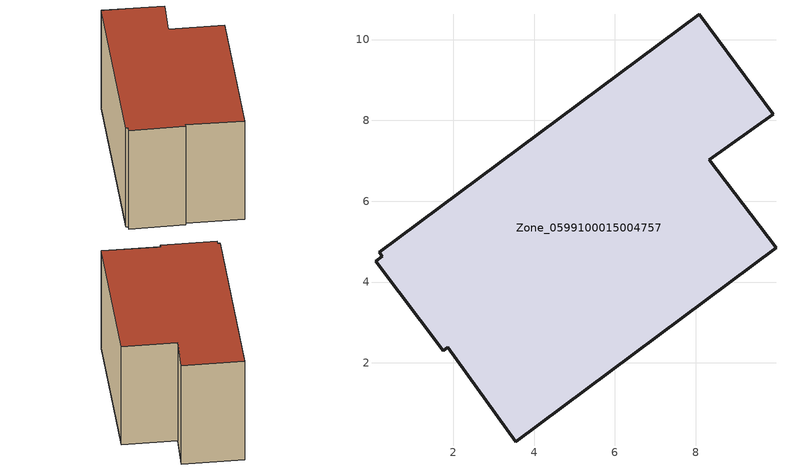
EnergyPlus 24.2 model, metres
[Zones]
Zone_0599100015004757
 floor ground (C_G): 0.17,4.74 8.08,10.62 9.91,8.15 8.34,7.03 9.98,4.85 3.55,0.05 1.86,2.39 1.75,2.3 0.07,4.51 0.24,4.64 z2.65
 wall outside (C_F): 8.34,7.03 9.91,8.15 8.08,10.62 0.17,4.74 0.24,4.64 0.07,4.51 1.75,2.3 1.86,2.39 3.55,0.05 9.98,4.85 8.34,7.03 z2.65:8.51
 roof outside (C_R): 0.24,4.64 0.07,4.51 1.75,2.3 1.86,2.39 3.55,0.05 9.98,4.85 8.34,7.03 9.91,8.15 8.08,10.62 0.17,4.74 z8.51
[BUILDING]
Pand.0599100015004757: North Axis=0; Terrain=City; Loads Convergence Tolerance Value=0.04; Temperature Convergence Tolerance Value=0.4; Solar Distribution=FullExterior; Maximum Number of Warmup Days=25; Minimum Number of Warmup Days=1
[Site:Location]
Rotterdam.The.Hague.AP_ZH_NLD Design_Conditions: Latitude=51.96; Longitude=4.45; Time Zone=1; Elevation=-4.5
[SITE:GROUNDTEMPERATURE:BUILDINGSURFACE]
18, 18, 18, 18, 18, 18, 18, 18, 18, 18, 18, 18
[MATERIAL] Thermal Absorptance=0.9; Solar Absorptance=0.7; Visible Absorptance=0.7
Name | Roughness | Thickness | Conductivity | Density | Specific Heat
G.TI.1946 | MediumSmooth | 0.15 | 1 | 540 | 1210
F.TI.1946 | Rough | 0.3 | 0.857143 | 1920 | 840
R.TI.1946 | MediumRough | 0.2 | 0.1 | 1500 | 1000
[CONSTRUCTION]
C_G: G.TI.1946
C_F: F.TI.1946
C_R: R.TI.1946
[ZONE]
Zone_0599100015004757: Type=1; Multiplier=1; Ceiling Height=Autocalculate; Volume=Autocalculate; Floor Area=autocalculate; Part of Total Floor Area=Yes
[ZONEINFILTRATION:DESIGNFLOWRATE]
Infil_Zone_0599100015004757: Zone or ZoneList or Space or SpaceList=Zone_0599100015004757; Schedule=AlwaysOn; Design Flow Rate Calculation Method=Flow/Area; Flow Rate per Floor Area=0.003; Constant Term Coefficient=1; Temperature Term Coefficient=0; Velocity Term Coefficient=0; Velocity Squared Term Coefficient=0
[HVACTEMPLATE:ZONE:IDEALLOADSAIRSYSTEM]
Zone_0599100015004757: Maximum Heating Supply Air Temperature=50; Minimum Cooling Supply Air Temperature=13; Maximum Heating Supply Air Humidity Ratio=0.0156; Minimum Cooling Supply Air Humidity Ratio=0.0077; Heating Limit=NoLimit; Cooling Limit=NoLimit; Dehumidification Control Type=ConstantSensibleHeatRatio; Cooling Sensible Heat Ratio=0.7; Dehumidification Setpoint=60; Humidification Control Type=None; Humidification Setpoint=30; Outdoor Air Method=None; Outdoor Air Flow Rate per Person=0.00944; Outdoor Air Flow Rate per Zone Floor Area=0; Outdoor Air Flow Rate per Zone=0; Demand Controlled Ventilation Type=None; Outdoor Air Economizer Type=NoEconomizer; Heat Recovery Type=None; Sensible Heat Recovery Effectiveness=0.7; Latent Heat Recovery Effectiveness=0.65
[ZONECONTROL:THERMOSTAT]
ThermostatControl_Zone_0599100015004757: Zone or ZoneList=Zone_0599100015004757; Control Type Schedule=DualSetpointControlType; Control 1=Thermostat_Zone_0599100015004757; Temperature Difference Between Cutout And Setpoint=0
[THERMOSTATSETPOINT:DUALSETPOINT]
Thermostat_Zone_0599100015004757: Heating Setpoint Temperature Schedule=HeatingSetpoint_Zone_0599100015004757; Cooling Setpoint Temperature Schedule=CoolingSetpoint_Zone_0599100015004757
[SCHEDULE:COMPACT]
HeatingSetpoint_Zone_0599100015004757: Through: 12/31, For: AllDays, Until: 24:00, 21
CoolingSetpoint_Zone_0599100015004757: Through: 12/31, For: AllDays, Until: 24:00, 24
DualSetpointControlType: Through: 12/31, For: AllDays, Until: 24:00, 4
AlwaysOn: Through: 12/31, For: AllDays, Until: 24:00, 1
